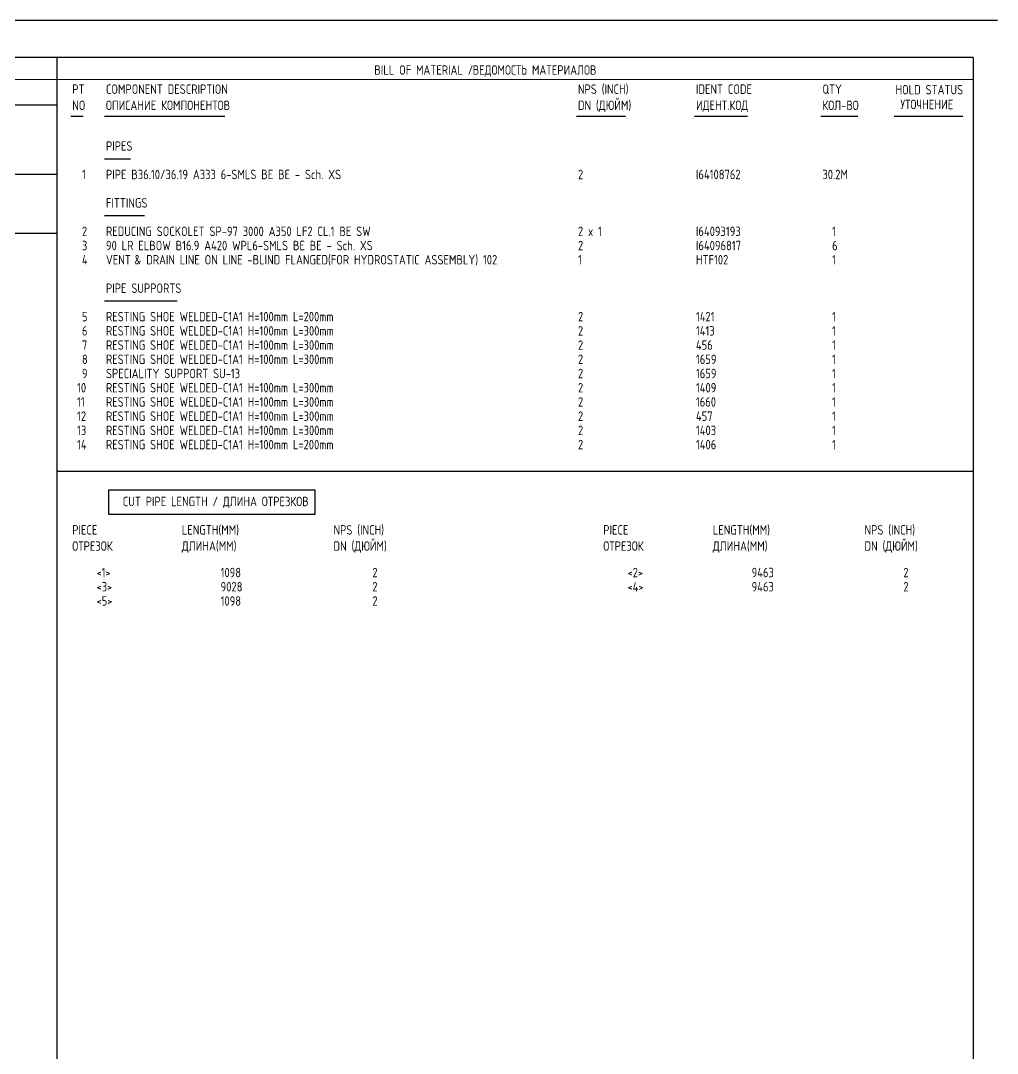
# Model space of a CAD drawing. Extents: x -1005 to 594, y -998 to 420.
# Drawn here: x 395.4 to 594, y 210 to 420 of the extents above; entities that cross this region are included whole.
import ezdxf

# ---------------------------------------------------------------- set-up
doc = ezdxf.new("R2010")
doc.units = 0
doc.styles.add('TTFN17', font='GOST type A')

msp = doc.modelspace()

# ---------------------------------------------------------------- linework, layer by layer
at = {"layer": 'GT_1', "flags": 128}
for points in [[(594, 420), (0, 420)], [(589.1, 412.5), (25.4, 412.5)], [(402.7, 412.5), (402.7, 7.5)], [(589.1, 412.5), (589.1, 7.5)], [(589.1, 408), (162.7, 407.9)], [(190.3, 402.9), (402.7, 402.9)], [(408.046, 400.531), (405.557, 400.531)], [(436.894, 400.531), (412.414, 400.531)], [(518.373, 400.531), (508.414, 400.531)], [(543.202, 400.531), (532.414, 400.531)], [(565.597, 400.531), (558.129, 400.531)], [(587, 400.5), (573, 400.5)], [(417.669, 391.854), (412.414, 391.854)], [(402.7, 388.7), (226.9, 388.7)], [(420.573, 380.289), (412.414, 380.289)], [(402.7, 376.7), (25.4, 376.7)], [(427.211, 362.942), (412.414, 362.942)], [(402.7, 328.408), (589, 328.408)], [(413.271, 324.622), (455.204, 324.622), (455.204, 319.575), (413.271, 319.575), (413.271, 324.622)]]:
    msp.add_lwpolyline(points, dxfattribs=at)

# ---------------------------------------------------------------- texts
at = {"layer": 'GT_1', "style": 'TTFN17'}
for s, p in [('BILL OF MATERIAL /', (467.289, 409)), ('ВЕДОМОСТЬ МАТЕРИАЛОВ', (487.289, 409)), ('PT', (405.846, 405.109)), ('COMPONENT DESCRIPTION', (412.703, 405.109)), ('NPS (INCH)', (508.703, 405.109)), ('IDENT CODE', (532.703, 405.109)), ('QTY', (558.417, 405.109)), ('HOLD STATUS', (573.289, 405)), ('NO', (405.846, 401.822)), ('ОПИСАНИЕ КОМПОНЕНТОВ', (412.703, 401.822)), ('DN (ДЮЙМ)', (508.703, 401.822)), ('ИДЕНТ.КОД', (532.703, 401.822)), ('КОЛ-ВО', (558.417, 401.822)), ('УТОЧНЕНИЕ', (574.289, 402)), ('PIPES', (412.703, 393.544)), ('  1', (405.846, 387.762)), ('PIPE B36.10/36.19 A333 6-SMLS BE BE - Sch. XS', (412.703, 387.762)), ('2', (508.703, 387.762)), ('I64108762', (532.703, 387.762)), ('30.2M', (558.417, 387.762)), ('FITTINGS', (412.703, 381.98)), ('  2', (405.846, 376.197)), ('REDUCING SOCKOLET SP-97 3000 A350 LF2 CL.1 BE SW', (412.703, 376.197)), ('2 x 1', (508.703, 376.197)), ('I64093193', (532.703, 376.197)), ('  1', (558.417, 376.197)), ('  3', (405.846, 373.306)), ('90 LR ELBOW B16.9 A420 WPL6-SMLS BE BE - Sch. XS', (412.703, 373.306)), ('2', (508.703, 373.306)), ('I64096817', (532.703, 373.306)), ('  6', (558.417, 373.306)), ('  4', (405.846, 370.415)), ('VENT', (412.703, 370.415)), ('& DRAIN LINE ON LINE -BLIND FLANGED(FOR HYDROSTATIC ASSEMBLY) 102', (418.513, 370.415)), ('1', (508.703, 370.415)), ('HTF102', (532.703, 370.415)), ('  1', (558.417, 370.415)), ('PIPE SUPPORTS', (412.703, 364.633)), ('  5', (405.846, 358.85)), ('RESTING SHOE WELDED-C1A1 H=100mm L=200mm', (412.703, 358.85)), ('2', (508.703, 358.85)), ('1421', (532.703, 358.85)), ('  1', (558.417, 358.85)), ('  6', (405.846, 355.959)), ('RESTING SHOE WELDED-C1A1 H=100mm L=300mm', (412.703, 355.959)), ('2', (508.703, 355.959)), ('1413', (532.703, 355.959)), ('  1', (558.417, 355.959)), ('  7', (405.846, 353.068)), ('RESTING SHOE WELDED-C1A1 H=100mm L=300mm', (412.703, 353.068)), ('2', (508.703, 353.068)), ('456', (532.703, 353.068)), ('  1', (558.417, 353.068)), ('  8', (405.846, 350.177)), ('RESTING SHOE WELDED-C1A1 H=100mm L=300mm', (412.703, 350.177)), ('2', (508.703, 350.177)), ('1659', (532.703, 350.177)), ('  1', (558.417, 350.177)), ('  9', (405.846, 347.286)), ('SPECIALITY SUPPORT SU-13', (412.703, 347.286)), ('2', (508.703, 347.286)), ('1659', (532.703, 347.286)), ('  1', (558.417, 347.286)), (' 10', (405.846, 344.395)), ('RESTING SHOE WELDED-C1A1 H=100mm L=300mm', (412.703, 344.395)), ('2', (508.703, 344.395)), ('1409', (532.703, 344.395)), ('  1', (558.417, 344.395)), (' 11', (405.846, 341.503)), ('RESTING SHOE WELDED-C1A1 H=100mm L=300mm', (412.703, 341.503)), ('2', (508.703, 341.503)), ('1660', (532.703, 341.503)), ('  1', (558.417, 341.503)), (' 12', (405.846, 338.612)), ('RESTING SHOE WELDED-C1A1 H=100mm L=300mm', (412.703, 338.612)), ('2', (508.703, 338.612)), ('457', (532.703, 338.612)), ('  1', (558.417, 338.612)), (' 13', (405.846, 335.721)), ('RESTING SHOE WELDED-C1A1 H=100mm L=300mm', (412.703, 335.721)), ('2', (508.703, 335.721)), ('1403', (532.703, 335.721)), ('  1', (558.417, 335.721)), (' 14', (405.846, 332.83)), ('RESTING SHOE WELDED-C1A1 H=100mm L=200mm', (412.703, 332.83)), ('2', (508.703, 332.83)), ('1406', (532.703, 332.83)), ('  1', (558.417, 332.83)), ('CUT PIPE LENGTH / ДЛИНА ОТРЕЗКОВ', (416.132, 321.265)), ('PIECE', (405.846, 315.483)), ('LENGTH(MM)', (428.132, 315.483)), ('NPS (INCH)', (458.989, 315.483)), ('PIECE', (513.846, 315.483)), ('LENGTH(MM)', (536.132, 315.483)), ('NPS (INCH)', (566.989, 315.483)), ('ОТРЕЗОК', (405.846, 312.196)), ('ДЛИНА(MM)', (428.132, 312.196)), ('DN (ДЮЙМ)', (458.989, 312.196)), ('ОТРЕЗОК', (513.846, 312.196)), ('ДЛИНА(MM)', (536.132, 312.196)), ('DN (ДЮЙМ)', (566.989, 312.196)), ('     <1>', (405.846, 306.81)), ('        1098', (428.132, 306.81)), ('        2', (458.989, 306.81)), ('     <2>', (513.846, 306.81)), ('        9463', (536.132, 306.81)), ('        2', (566.989, 306.81)), ('     <3>', (405.846, 303.918)), ('        9028', (428.132, 303.918)), ('        2', (458.989, 303.918)), ('     <4>', (513.846, 303.918)), ('        9463', (536.132, 303.918)), ('        2', (566.989, 303.918)), ('     <5>', (405.846, 301.027)), ('        1098', (428.132, 301.027)), ('        2', (458.989, 301.027))]:
    msp.add_text(s, height=1.925, dxfattribs=at).set_placement(p)

doc.saveas('drawing.dxf')
